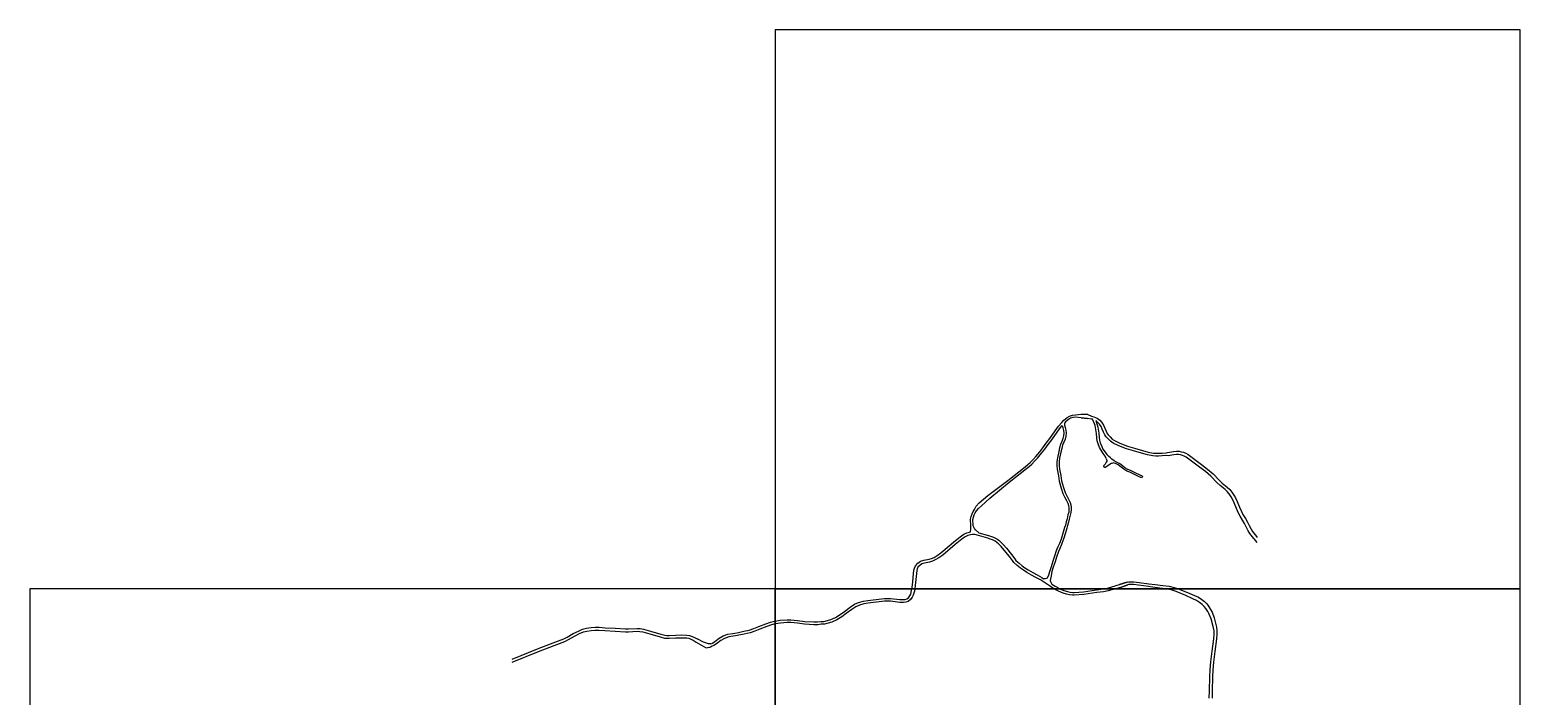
# Model space of a CAD drawing. Header units: metres. Extents: x -18400 to -16000, y -90000 to -87000.
# Drawn here: x -18400 to -16800, y -87715 to -87000 of the extents above; entities that cross this region are included whole.
import ezdxf

# ---------------------------------------------------------------- set-up
doc = ezdxf.new("R2010")
doc.units = ezdxf.units.M
doc.header["$LTSCALE"] = 2.5
doc.layers.add('図郭', color=7, linetype='Continuous')
doc.layers.add('道路', color=7, linetype='Continuous')

msp = doc.modelspace()

# ---------------------------------------------------------------- linework, layer by layer
at = {"layer": '図郭'}
for points in [[(-17600, -87600), (-16800, -87600), (-16800, -87000), (-17600, -87000)], [(-18400, -88200), (-17600, -88200), (-17600, -87600), (-18400, -87600)], [(-17600, -88200), (-16800, -88200), (-16800, -87600), (-17600, -87600)]]:
    msp.add_lwpolyline(points, close=True, dxfattribs=at)
at = {"layer": '道路', "flags": 128}
for points in [[(-17390.3, -87539), (-17389.7, -87536), (-17389.6, -87533.2), (-17389.9, -87530.5), (-17390.2, -87527.6), (-17390.1, -87525.4), (-17389.4, -87522.3), (-17388.5, -87519.6), (-17387.2, -87517.1), (-17386, -87514.8), (-17384.1, -87511.3), (-17380.8, -87507.8), (-17371.5, -87500), (-17350.2, -87483.7), (-17331.6, -87469), (-17328.6, -87466.8), (-17326.2, -87464.5), (-17323.1, -87461.5), (-17320, -87458.1), (-17315.8, -87453), (-17312.4, -87448.8), (-17308.8, -87443.6), (-17304.8, -87438.8), (-17299.2, -87430.4), (-17295.6, -87425.4), (-17292, -87421.5), (-17289.9, -87419), (-17286.4, -87416.2), (-17283.7, -87414.6), (-17280.5, -87413.6), (-17277.5, -87413.4), (-17271, -87412.5), (-17264.3, -87413.1), (-17260.2, -87414.8), (-17257.7, -87415.3), (-17254.1, -87417), (-17251.3, -87419.2), (-17249, -87421.7), (-17247.4, -87424.5), (-17246, -87427.5), (-17244.6, -87430.8), (-17243.3, -87433.4), (-17242.3, -87434.9), (-17240.2, -87436.9), (-17238, -87439.4), (-17235.6, -87441), (-17230.5, -87443.5), (-17226.1, -87445.3), (-17221.6, -87446.9), (-17214.2, -87449), (-17205.6, -87451.6), (-17199.5, -87453.3), (-17193.8, -87454.4), (-17191, -87454.6), (-17188.5, -87454.6), (-17184.5, -87454.4), (-17180.2, -87454), (-17178.5, -87453.9), (-17172.3, -87452.7), (-17169.1, -87452.3), (-17166.2, -87452.4), (-17164, -87452.9), (-17161.3, -87453.5), (-17159, -87454.5), (-17156.6, -87456), (-17153.7, -87458.1), (-17149.3, -87461.3), (-17142.2, -87466.6), (-17135.6, -87471.6), (-17129.6, -87476.7), (-17123, -87483.6), (-17119.9, -87486.5), (-17114.5, -87490.8), (-17111.8, -87493.3), (-17109.5, -87496.2), (-17107.4, -87499.7), (-17105.8, -87502.3), (-17103.8, -87506.4), (-17101.4, -87512.3), (-17099.3, -87517.1), (-17097.6, -87520.4), (-17095, -87524.6), (-17092.8, -87528.5), (-17091, -87532), (-17088.9, -87536.2), (-17087.3, -87538.7), (-17083.1, -87543.9), (-17082.3, -87544.9)], [(-17259.1, -87418.1), (-17260.7, -87417.8), (-17264.5, -87417.1), (-17271.4, -87416.5), (-17277.6, -87415.9), (-17280.1, -87416.1), (-17282.7, -87416.9), (-17285, -87418.2), (-17288.1, -87420.8), (-17289.2, -87422.1), (-17289.3, -87423.4), (-17289.2, -87424.4), (-17288.5, -87426.8), (-17287.8, -87429.7), (-17287.4, -87432.7), (-17287.8, -87436.3), (-17288.6, -87439.4), (-17289.9, -87442.7), (-17291.2, -87446), (-17292.1, -87449.4), (-17293, -87453.3), (-17294.4, -87459.8), (-17294.8, -87463.4), (-17294.8, -87468), (-17294.5, -87471.5), (-17293.3, -87478.3), (-17292.3, -87484.1), (-17290.4, -87491.4), (-17288.6, -87496.6), (-17286.8, -87500.2), (-17284.8, -87504), (-17283.2, -87507.3), (-17282.4, -87510.1), (-17282.1, -87512.6), (-17282, -87514.9), (-17282.3, -87518.1), (-17283, -87521.1), (-17284.1, -87525.4), (-17285, -87528.7), (-17285.9, -87532.2), (-17286.7, -87534.8), (-17288.1, -87540.1), (-17290.3, -87546.8)], [(-17271.4, -87416.5), (-17264.5, -87417.1)], [(-17264.3, -87413.1), (-17271, -87412.5)], [(-17244.3, -87460.2), (-17245.4, -87457.7), (-17247.7, -87454.9), (-17250, -87451.3), (-17251.5, -87448.4), (-17253.2, -87444.3), (-17254, -87441.1), (-17254.5, -87437.9), (-17254.8, -87433.3), (-17255.9, -87427), (-17256.4, -87424.7), (-17257.1, -87422.8), (-17258, -87420.4), (-17259.1, -87418.1)], [(-17255.7, -87419.5), (-17254.8, -87421.9), (-17254, -87424), (-17253.4, -87426.5), (-17252.3, -87433), (-17252, -87437.6), (-17251.5, -87440.6), (-17250.8, -87443.5), (-17249.3, -87447.4), (-17247.9, -87450), (-17245.7, -87453.5), (-17243.6, -87456), (-17241.9, -87457.7)], [(-17085.3, -87546.8), (-17085.8, -87546.1), (-17090.1, -87540.8), (-17091.9, -87537.9), (-17094.1, -87533.6), (-17095.8, -87530.1), (-17098, -87526.4), (-17100.6, -87522.1), (-17102.5, -87518.7), (-17104.6, -87513.7), (-17107, -87507.9), (-17108.9, -87504), (-17110.4, -87501.5), (-17112.4, -87498.2), (-17114.4, -87495.7), (-17116.8, -87493.4), (-17122.2, -87489.2), (-17125.5, -87486.1), (-17132, -87479.3), (-17137.8, -87474.3), (-17144.2, -87469.4), (-17151.4, -87464.1), (-17155.8, -87460.9), (-17158.5, -87458.9), (-17160.6, -87457.6), (-17162.4, -87456.9), (-17164.8, -87456.3), (-17166.7, -87455.9), (-17169, -87455.8), (-17171.7, -87456.2), (-17177.8, -87457.4), (-17180, -87457), (-17184.3, -87457.4), (-17188.4, -87457.6), (-17191.2, -87457.6), (-17194.2, -87457.4), (-17200.2, -87456.2), (-17206.5, -87454.5), (-17215.1, -87451.9), (-17222.5, -87449.8), (-17227.2, -87448.1), (-17231.7, -87446.3), (-17237.1, -87443.6), (-17240, -87441.7), (-17242.4, -87439), (-17244.5, -87436.9), (-17245.9, -87434.9), (-17247.3, -87432), (-17248.7, -87428.7), (-17250, -87425.9), (-17251.5, -87423.5), (-17253.4, -87421.4), (-17255.7, -87419.5)], [(-17381.2, -87539.9), (-17384.8, -87536.8), (-17386, -87535.3), (-17387.2, -87532.6), (-17387.4, -87530.3), (-17387.7, -87527.6), (-17387.6, -87525.7), (-17387, -87523), (-17386.1, -87520.6), (-17385.1, -87518.4), (-17383.6, -87516.4), (-17381.4, -87513.8), (-17378.4, -87511.1), (-17369.2, -87502.8), (-17348.7, -87485.6), (-17330.1, -87471), (-17327, -87468.7), (-17324.4, -87466.3), (-17321.3, -87463.2), (-17318.1, -87459.7), (-17313.9, -87454.6), (-17310.4, -87450.3), (-17306.8, -87445.1), (-17302.8, -87440.3), (-17297.1, -87431.8), (-17293.6, -87427), (-17291.7, -87424.9)], [(-17291.7, -87424.9), (-17290.9, -87427.4), (-17290.2, -87430.2), (-17289.9, -87432.8), (-17290.2, -87435.9), (-17291, -87438.6), (-17292.2, -87441.8), (-17293.6, -87445.2), (-17294.6, -87448.7), (-17295.4, -87452.7), (-17296.9, -87459.4), (-17297.3, -87463.3), (-17297.3, -87468.1), (-17297, -87471.8), (-17295.8, -87478.7), (-17294.8, -87484.6), (-17292.8, -87492.1), (-17291, -87497.6), (-17289.1, -87501.4), (-17287, -87505.1), (-17285.5, -87508.2), (-17284.9, -87510.6), (-17284.6, -87512.9), (-17284.5, -87514.8), (-17284.7, -87517.7), (-17285.5, -87520.5), (-17286.5, -87524.8), (-17287.5, -87528), (-17288.3, -87531.6), (-17289.1, -87534.1), (-17290.5, -87539.3), (-17292.9, -87546.7), (-17292.9, -87546.8)], [(-17244.3, -87460.2), (-17243.6, -87462.2), (-17243.8, -87463.2), (-17244.4, -87464.2), (-17245.6, -87466.2), (-17246.5, -87467.2), (-17247.2, -87467.9)], [(-17245.8, -87469.9), (-17247.2, -87467.9)], [(-17245.8, -87469.9), (-17243.7, -87468.4), (-17240.3, -87465.9), (-17239.1, -87465.2), (-17238.2, -87465.1), (-17236.8, -87465)], [(-17235.8, -87462.6), (-17238.4, -87460.8), (-17239.8, -87459.6), (-17241.9, -87457.7)], [(-17206.2, -87481.1), (-17208.9, -87479.8), (-17214.2, -87477.2), (-17219.2, -87475), (-17222.3, -87473.7), (-17225.5, -87471.7), (-17229.7, -87468.3), (-17231.6, -87467.1), (-17234.3, -87465.7), (-17236.8, -87465)], [(-17205.3, -87479.3), (-17208, -87478), (-17213.3, -87475.4), (-17218.4, -87473.2), (-17221.3, -87471.9), (-17224.3, -87470.1), (-17228.6, -87466.6), (-17230.6, -87465.4), (-17233.3, -87464), (-17235.8, -87462.6)], [(-17205.3, -87479.3), (-17206.2, -87481.1)], [(-17453, -87600), (-17452.4, -87596.3), (-17450.9, -87580), (-17450.3, -87577.8), (-17449.2, -87575.3), (-17446.6, -87572.7), (-17443.7, -87570.5), (-17440.2, -87569.5), (-17434.6, -87568.4), (-17432, -87567.6), (-17429.3, -87566.4), (-17425.9, -87564.4), (-17421.8, -87561.4), (-17408.5, -87550.1), (-17404.3, -87546.8)], [(-17399.5, -87546.8), (-17406.6, -87552.4), (-17419.9, -87563.8), (-17424.2, -87566.9), (-17427.9, -87569), (-17431, -87570.5), (-17434, -87571.3), (-17439.5, -87572.4), (-17442.4, -87573.2), (-17444.6, -87575), (-17446.7, -87577), (-17447.5, -87578.8), (-17447.9, -87580.5), (-17449.5, -87596.7), (-17450, -87600)], [(-17404.3, -87546.8), (-17399.8, -87543.2), (-17397.3, -87541.4), (-17394.2, -87540), (-17391.1, -87539.1), (-17390.3, -87539)], [(-17368.9, -87546.8), (-17371.6, -87545.8), (-17381.7, -87542.8), (-17385.5, -87541.9), (-17387.9, -87541.7), (-17390.5, -87542.1), (-17393.1, -87542.8), (-17395.8, -87544.1), (-17398, -87545.6), (-17399.5, -87546.8)], [(-17381.2, -87539.9), (-17381, -87539.9), (-17370.7, -87542.9), (-17365.5, -87544.8), (-17362, -87546.4), (-17361.4, -87546.8)], [(-17300.6, -87600), (-17304.4, -87597.7), (-17310.7, -87593.4), (-17315.1, -87590.6), (-17320, -87587.8), (-17324.6, -87585.4), (-17329.7, -87582.4), (-17333.4, -87579.9), (-17336.3, -87577.8), (-17340, -87574.9), (-17343.5, -87571.7), (-17345.1, -87569.7), (-17348.4, -87565.3), (-17353.9, -87558.5), (-17357.3, -87554.5), (-17360, -87551.8), (-17361.7, -87550.2), (-17363.5, -87549), (-17366.6, -87547.5), (-17368.9, -87546.8)], [(-17361.4, -87546.8), (-17359.8, -87547.9), (-17357.9, -87549.7), (-17355.1, -87552.5), (-17351.6, -87556.6), (-17346.1, -87563.4), (-17342.7, -87567.8), (-17341.3, -87569.7), (-17338, -87572.6), (-17334.5, -87575.4), (-17331.7, -87577.4), (-17328.1, -87579.8), (-17323.2, -87582.7), (-17318.5, -87585.2), (-17313.6, -87588), (-17311.6, -87589.3)], [(-17292.9, -87546.8), (-17294.7, -87551.4), (-17296.7, -87555.8), (-17298.1, -87559.3), (-17300.1, -87565.2), (-17301.8, -87570.4), (-17303.5, -87576.5), (-17305.1, -87580.8), (-17306.5, -87585.4), (-17307.3, -87587.9), (-17307.7, -87588.6), (-17308.8, -87589), (-17310, -87589.2), (-17311.6, -87589.3)], [(-17290.3, -87546.8), (-17290.5, -87547.6), (-17292.4, -87552.4), (-17294.3, -87556.8), (-17295.7, -87560.2), (-17297.7, -87566), (-17299.4, -87571.1), (-17301.3, -87577), (-17302.7, -87581.6), (-17303.7, -87586.3), (-17304.3, -87589.2), (-17304.5, -87591.1), (-17304.4, -87592.4), (-17303.7, -87593.7), (-17302.9, -87595)], [(-17082.3, -87550.3), (-17085.3, -87546.8)], [(-17246.7, -87600), (-17243.1, -87599.3), (-17230, -87595.6), (-17221.9, -87592.8), (-17220.3, -87592.5), (-17218.1, -87592.5), (-17214.7, -87592.6), (-17209.2, -87593.2), (-17198.8, -87594.7), (-17191.8, -87595.6), (-17183.5, -87596.7), (-17176.7, -87597.3), (-17171.5, -87598.6), (-17167.9, -87599.7), (-17167.2, -87600)], [(-17221.9, -87592.8), (-17230, -87595.6)], [(-17229.1, -87598.5), (-17221.2, -87595.7)], [(-17600, -87634.7), (-17594.4, -87633.9), (-17587, -87633.3), (-17582.9, -87633.3), (-17575.7, -87634), (-17568.1, -87635), (-17558.2, -87635.7), (-17554.2, -87635.6), (-17550.8, -87635.3), (-17547.5, -87635), (-17543.6, -87634.1), (-17540, -87633), (-17535, -87630.9), (-17530, -87627.6), (-17525.4, -87624.3), (-17519.3, -87619.8), (-17514.5, -87616.6), (-17510.4, -87614.7), (-17505.1, -87613.4), (-17500.4, -87612.7), (-17485.5, -87610.7), (-17482.3, -87610.4)], [(-17482.3, -87613.5), (-17485.2, -87613.7), (-17500, -87615.6), (-17504.5, -87616.3), (-17509.4, -87617.6), (-17513.1, -87619.3), (-17517.6, -87622.3), (-17523.6, -87626.7), (-17528.3, -87630.1), (-17533.6, -87633.5), (-17538.9, -87635.8), (-17542.9, -87637), (-17547, -87637.9), (-17550.5, -87638.2), (-17554, -87638.6), (-17558.2, -87638.7), (-17568.4, -87638), (-17576, -87637), (-17583, -87636.3), (-17586.9, -87636.3), (-17594, -87636.9), (-17599.8, -87637.7), (-17600, -87637.7)], [(-17482.3, -87610.4), (-17480.7, -87610.3), (-17475.9, -87610.5), (-17465.9, -87611.6), (-17462, -87611.7), (-17460.1, -87611.5), (-17458.4, -87610.9), (-17456.8, -87609.6), (-17455.1, -87607.5), (-17454.3, -87605.9), (-17453.3, -87602), (-17453, -87600)], [(-17450, -87600), (-17450.4, -87602.6), (-17451.5, -87607), (-17452.6, -87609.1), (-17454.6, -87611.7), (-17456.9, -87613.6), (-17459.5, -87614.5), (-17461.9, -87614.7), (-17466.1, -87614.6), (-17476.1, -87613.5), (-17480.6, -87613.3), (-17482.3, -87613.5)], [(-17234.4, -87600), (-17242.4, -87602.2), (-17247.3, -87603.2), (-17254.5, -87604.2), (-17268.5, -87606.1), (-17278.7, -87607), (-17280.7, -87606.9), (-17283.8, -87606.6), (-17286.9, -87605.9), (-17290.8, -87604.6), (-17295.7, -87602.6), (-17300.6, -87600), (-17300.6, -87600)], [(-17167.2, -87600), (-17157.1, -87603.9), (-17149.6, -87607.1), (-17145.5, -87609), (-17141.8, -87611.4), (-17139, -87613.7), (-17136.5, -87616.3), (-17134.5, -87618.8), (-17132.3, -87622.2), (-17130.8, -87625), (-17128.4, -87631.3), (-17126.2, -87641.1), (-17125.6, -87645), (-17125.5, -87648.9), (-17126, -87653.9), (-17127.7, -87667.4), (-17129.1, -87678.7), (-17129.9, -87687), (-17130.3, -87694.6), (-17130.6, -87709.7), (-17130.8, -87717.5)], [(-17882.3, -87675.7), (-17854.9, -87664.5), (-17838.2, -87658.2), (-17826.7, -87653.7), (-17823, -87651.9), (-17816.8, -87648.1), (-17811.1, -87645.4), (-17806.6, -87643.4), (-17802.5, -87642.4), (-17797.5, -87641.7), (-17793.2, -87641.4), (-17788.9, -87641.3), (-17782.4, -87641.8), (-17771.5, -87642.5), (-17760.4, -87643.2), (-17757.3, -87643.2), (-17748, -87642.6), (-17744.7, -87642.8), (-17741.3, -87643.4), (-17733.6, -87645.6), (-17722.6, -87648.9), (-17718.1, -87650), (-17716.1, -87650.2), (-17713.6, -87650.2), (-17706.6, -87649.7), (-17700.8, -87649.6), (-17694.5, -87649.9), (-17691.9, -87650.3), (-17689.1, -87651.2), (-17686.4, -87652.5), (-17683.6, -87653.7)], [(-17882.3, -87678.9), (-17853.8, -87667.3), (-17837.1, -87661), (-17825.5, -87656.5), (-17821.6, -87654.5), (-17815.4, -87650.8), (-17809.8, -87648.2), (-17805.6, -87646.2), (-17801.9, -87645.4), (-17797.2, -87644.7), (-17793.1, -87644.4), (-17789, -87644.3), (-17782.6, -87644.8), (-17771.7, -87645.5), (-17760.4, -87646.2), (-17757.2, -87646.2), (-17748, -87645.6), (-17745, -87645.8), (-17741.9, -87646.3), (-17734.4, -87648.5), (-17723.4, -87651.8), (-17718.6, -87652.9), (-17716.3, -87653.2), (-17713.5, -87653.2), (-17706.4, -87652.7), (-17700.8, -87652.6), (-17694.8, -87652.8), (-17692.6, -87653.2), (-17690.3, -87654), (-17687.9, -87655.2), (-17684.8, -87657.2)], [(-17600, -87637.7), (-17603.9, -87638.7), (-17608.9, -87640.5), (-17616.2, -87643.3), (-17621.5, -87645.4), (-17626.8, -87647.3), (-17633, -87648.7), (-17638.7, -87649.9), (-17642.5, -87650.6), (-17644.8, -87650.9), (-17649.7, -87651.6), (-17654.3, -87653.3), (-17658.2, -87655.6), (-17662.9, -87659.1), (-17665.8, -87661), (-17667.4, -87661.8), (-17669.4, -87662.6), (-17670.3, -87662.9), (-17672.3, -87663.3)], [(-17668.9, -87659.1), (-17667.2, -87658.3), (-17664.6, -87656.6), (-17659.9, -87653.1), (-17655.6, -87650.6), (-17650.5, -87648.7), (-17645.3, -87647.9), (-17643, -87647.7), (-17639.3, -87647), (-17633.6, -87645.7), (-17627.6, -87644.4), (-17622.6, -87642.6), (-17617.3, -87640.5), (-17610, -87637.7), (-17604.8, -87635.8), (-17600.4, -87634.7), (-17600, -87634.7)], [(-17684.8, -87657.2), (-17674.5, -87663.1), (-17672.3, -87663.3)], [(-17684.8, -87657.2), (-17674.5, -87663.1), (-17672.3, -87663.3)], [(-17668.9, -87659.1), (-17671.3, -87659.1), (-17673.5, -87658.6), (-17676.9, -87657.2), (-17683.6, -87653.7)], [(-17668.9, -87659.1), (-17671.3, -87659.1), (-17673.5, -87658.6), (-17676.9, -87657.2), (-17683.6, -87653.7)]]:
    msp.add_lwpolyline(points, dxfattribs=at)
at = {"layer": '道路'}
for points in [[(-17302.9, -87595), (-17302.8, -87595.2), (-17299.2, -87597.4), (-17294.5, -87599.9), (-17294.1, -87600)], [(-17181.5, -87600), (-17183.9, -87599.6), (-17192.2, -87598.5), (-17199.2, -87597.7), (-17209.6, -87596.2), (-17215, -87595.6), (-17218.1, -87595.5), (-17220, -87595.5), (-17221.2, -87595.7), (-17229.1, -87598.5), (-17234.4, -87600)], [(-17294.1, -87600), (-17289.8, -87601.8), (-17286.1, -87603), (-17283.4, -87603.6), (-17280.5, -87603.9), (-17278.7, -87604), (-17268.8, -87603.2), (-17254.9, -87601.2), (-17247.8, -87600.2), (-17246.7, -87600)], [(-17133.8, -87717.3), (-17133.6, -87709.6), (-17133.3, -87694.4), (-17132.8, -87686.8), (-17132.1, -87678.4), (-17130.7, -87667), (-17129, -87653.6), (-17128.5, -87648.8), (-17128.6, -87645.3), (-17129.2, -87641.8), (-17131.7, -87632.4), (-17134.1, -87626.7), (-17135.5, -87624.4), (-17137.5, -87621.2), (-17139.3, -87619), (-17141.5, -87616.9), (-17144.1, -87614.8), (-17147.6, -87612.6), (-17151.4, -87610.7), (-17158.8, -87607.4), (-17169.2, -87603), (-17172.4, -87601.9), (-17177.2, -87600.6), (-17181.5, -87600)]]:
    msp.add_lwpolyline(points, dxfattribs=at)

doc.saveas('drawing.dxf')
